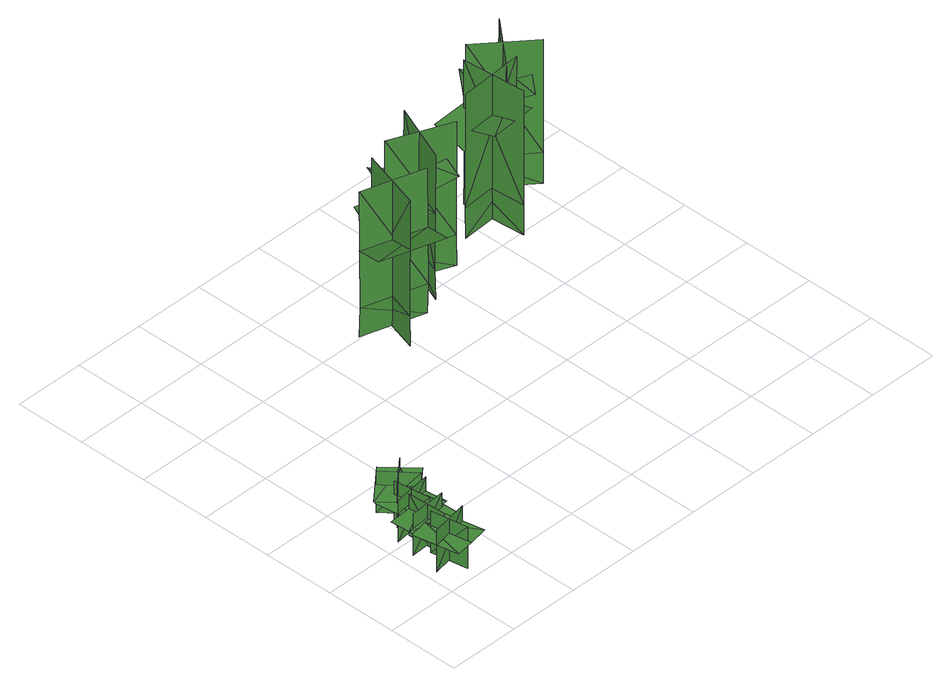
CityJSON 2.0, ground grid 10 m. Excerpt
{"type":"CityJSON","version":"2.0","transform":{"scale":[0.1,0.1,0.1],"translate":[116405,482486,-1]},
"CityObjects":{
"tree1":{"type":"SolitaryVegetationObject","geometry":[{"type":"MultiSurface","lod":"1","boundaries":[[[0,1,2]],[[0,2,3]],[[4,5,6]],[[4,6,7]],[[8,9,10]],[[8,10,11]],[[8,11,12]],[[8,12,13]]]}]},
"tree2":{"type":"SolitaryVegetationObject","geometry":[{"type":"MultiSurface","lod":"1","boundaries":[[[14,15,16]],[[14,16,17]],[[18,19,20]],[[18,20,21]],[[22,23,24]],[[22,24,25]],[[22,25,26]],[[22,26,27]]]}]},
"tree3":{"type":"SolitaryVegetationObject","geometry":[{"type":"MultiSurface","lod":"1","boundaries":[[[28,29,30]],[[28,30,31]],[[32,33,34]],[[32,34,35]],[[36,37,38]],[[36,38,39]],[[36,39,40]],[[36,40,41]]]}]},
"tree4":{"type":"SolitaryVegetationObject","geometry":[{"type":"MultiSurface","lod":"1","boundaries":[[[42,43,44]],[[42,44,45]],[[46,47,48]],[[46,48,49]],[[50,51,52]],[[50,52,53]],[[50,53,54]],[[50,54,55]]]}]},
"tree5":{"type":"SolitaryVegetationObject","geometry":[{"type":"MultiSurface","lod":"1","boundaries":[[[56,57,58]],[[56,58,59]],[[60,61,62]],[[60,62,63]],[[64,65,61]],[[64,61,60]],[[66,67,57]],[[66,57,56]],[[68,69,70]],[[68,70,71]],[[72,73,74]],[[72,74,75]]]}]},
"tree6":{"type":"SolitaryVegetationObject","geometry":[{"type":"MultiSurface","lod":"1","boundaries":[[[76,77,78]],[[76,78,79]],[[80,81,82]],[[80,82,83]],[[84,85,81]],[[84,81,80]],[[86,87,77]],[[86,77,76]],[[88,89,90]],[[88,90,91]],[[92,93,94]],[[92,94,95]]]}]},
"tree7":{"type":"SolitaryVegetationObject","geometry":[{"type":"MultiSurface","lod":"1","boundaries":[[[96,97,98]],[[96,98,99]],[[100,101,102]],[[100,102,103]],[[104,105,101]],[[104,101,100]],[[106,107,97]],[[106,97,96]],[[108,109,110]],[[108,110,111]],[[112,113,114]],[[112,114,115]]]}]},
"tree8":{"type":"SolitaryVegetationObject","geometry":[{"type":"MultiSurface","lod":"1","boundaries":[[[116,117,118]],[[116,118,119]],[[120,121,122]],[[120,122,123]],[[124,125,121]],[[124,121,120]],[[126,127,117]],[[126,117,116]],[[128,129,130]],[[128,130,131]],[[132,133,134]],[[132,134,135]]]}]}
},
"vertices":[
[10,33,10],[10,33,72],[63,43,72],[63,43,10],[31,63,10],[31,63,72],[40,12,72],[40,12,10],[30,71,51],[3,66,51],[15,3,51],[41,7,51],[68,12,51],[56,75,51],
[39,49,10],[39,49,72],[36,103,72],[36,103,10],[13,74,10],[13,74,72],[64,77,72],[64,77,10],[5,73,51],[6,46,51],[70,50,51],[69,77,51],[67,104,51],[3,100,51],
[20,105,9],[20,105,71],[73,112,71],[73,112,9],[42,133,9],[42,133,71],[49,82,71],[49,82,9],[41,141,51],[15,137,51],[23,74,51],[50,77,51],[76,81,51],[68,145,51],
[40,160,10],[40,160,72],[74,120,72],[74,120,10],[76,157,10],[76,157,72],[37,123,72],[37,123,10],[82,162,52],[64,182,52],[15,140,52],[33,120,52],[50,100,52],[99,142,52],
[350,375,50],[263,401,50],[264,403,221],[350,377,221],[318,436,51],[292,349,51],[293,349,221],[319,436,221],[319,436,5],[293,349,5],[350,377,5],[264,403,5],[350,376,134],[263,402,134],[250,358,150],[337,332,150],[275,399,160],[341,380,160],[350,413,170],[285,432,170],
[373,387,51],[407,471,51],[408,470,221],[374,386,221],[436,413,51],[352,447,51],[352,447,221],[436,412,221],[436,412,6],[352,447,6],[374,386,6],[408,470,6],[374,386,134],[408,470,134],[365,488,151],[331,404,151],[403,459,161],[378,396,161],[410,383,170],[435,446,170],
[480,441,50],[570,447,50],[571,446,220],[480,440,220],[531,396,50],[525,486,50],[524,486,220],[531,396,220],[531,396,5],[524,486,5],[480,440,5],[571,446,5],[480,440,133],[570,447,133],[567,493,150],[477,487,150],[558,446,160],[490,441,160],[493,406,169],[561,411,169],
[546,440,51],[605,509,51],[606,508,221],[547,439,221],[615,446,51],[545,504,51],[545,503,221],[614,445,221],[614,445,6],[545,503,6],[547,439,6],[606,508,6],[547,439,134],[605,509,134],[570,538,150],[512,469,150],[597,499,161],[554,447,161],[580,425,170],[624,477,170]
]}
